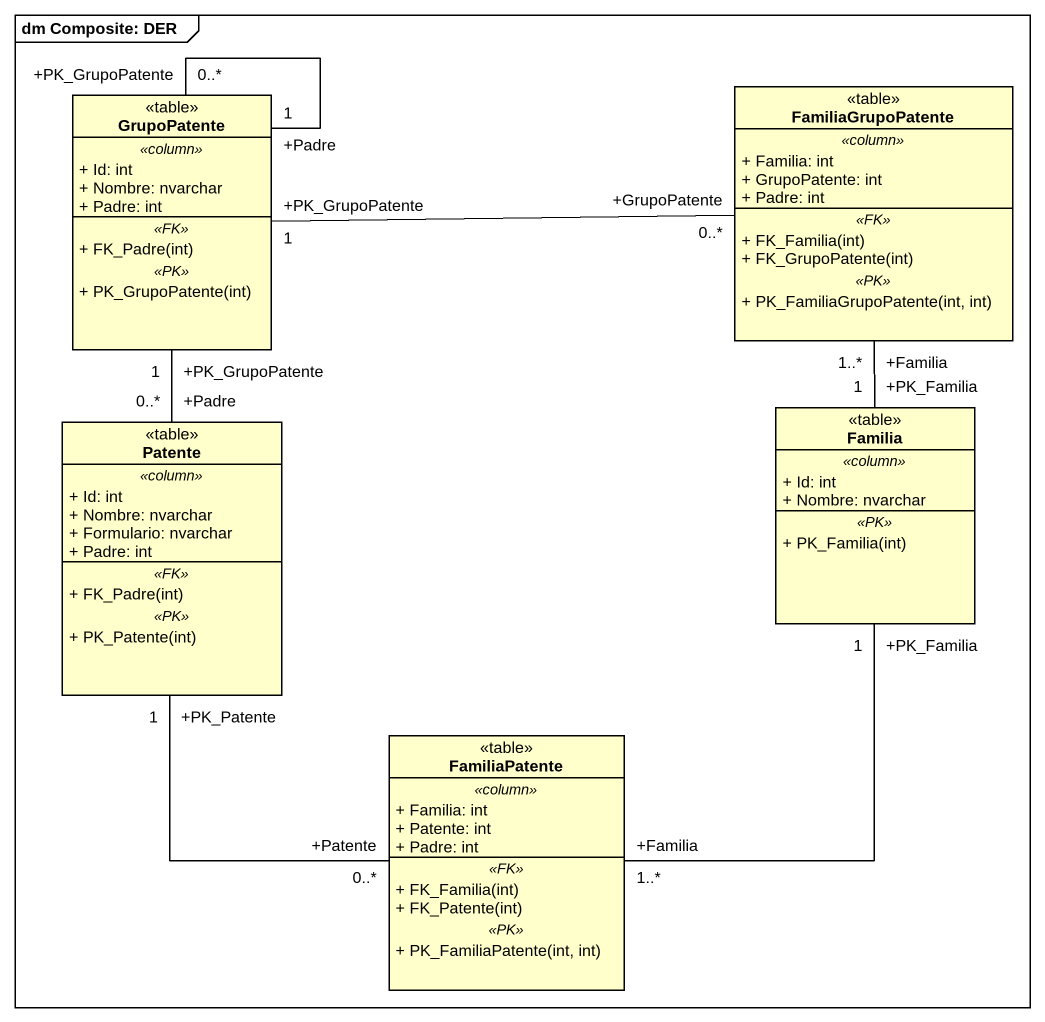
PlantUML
@startuml
mainframe dm Composite: DER
hide circle
hide empty members
skinparam classAttributeIconSize 0
class GrupoPatente <<table>> {
  .. <<column>> ..
  + Id: int
  + Nombre: nvarchar
  + Padre: int
  .. <<FK>> ..
  + FK_Padre(int)
  .. <<PK>> ..
  + PK_GrupoPatente(int)
}
class FamiliaGrupoPatente <<table>> {
  .. <<column>> ..
  + Familia: int
  + GrupoPatente: int
  + Padre: int
  .. <<FK>> ..
  + FK_Familia(int)
  + FK_GrupoPatente(int)
  .. <<PK>> ..
  + PK_FamiliaGrupoPatente(int, int)
}
class Patente <<table>> {
  .. <<column>> ..
  + Id: int
  + Nombre: nvarchar
  + Formulario: nvarchar
  + Padre: int
  .. <<FK>> ..
  + FK_Padre(int)
  .. <<PK>> ..
  + PK_Patente(int)
}
class Familia <<table>> {
  .. <<column>> ..
  + Id: int
  + Nombre: nvarchar
  .. <<PK>> ..
  + PK_Familia(int)
}
class FamiliaPatente <<table>> {
  .. <<column>> ..
  + Familia: int
  + Patente: int
  + Padre: int
  .. <<FK>> ..
  + FK_Familia(int)
  + FK_Patente(int)
  .. <<PK>> ..
  + PK_FamiliaPatente(int, int)
}
GrupoPatente "+Padre\n1" -- "+PK_GrupoPatente\n0..*" GrupoPatente
FamiliaGrupoPatente "+GrupoPatente\n0..*" -left- "+PK_GrupoPatente\n1" GrupoPatente
FamiliaGrupoPatente "+Familia\n1..*" -- "+PK_Familia\n1" Familia
Patente "+Padre\n0..*" -up- "+PK_GrupoPatente\n1" GrupoPatente
FamiliaPatente "+Patente\n0..*" -up- "+PK_Patente\n1" Patente
FamiliaPatente "+Familia\n1..*" -up- "+PK_Familia\n1" Familia
@enduml
